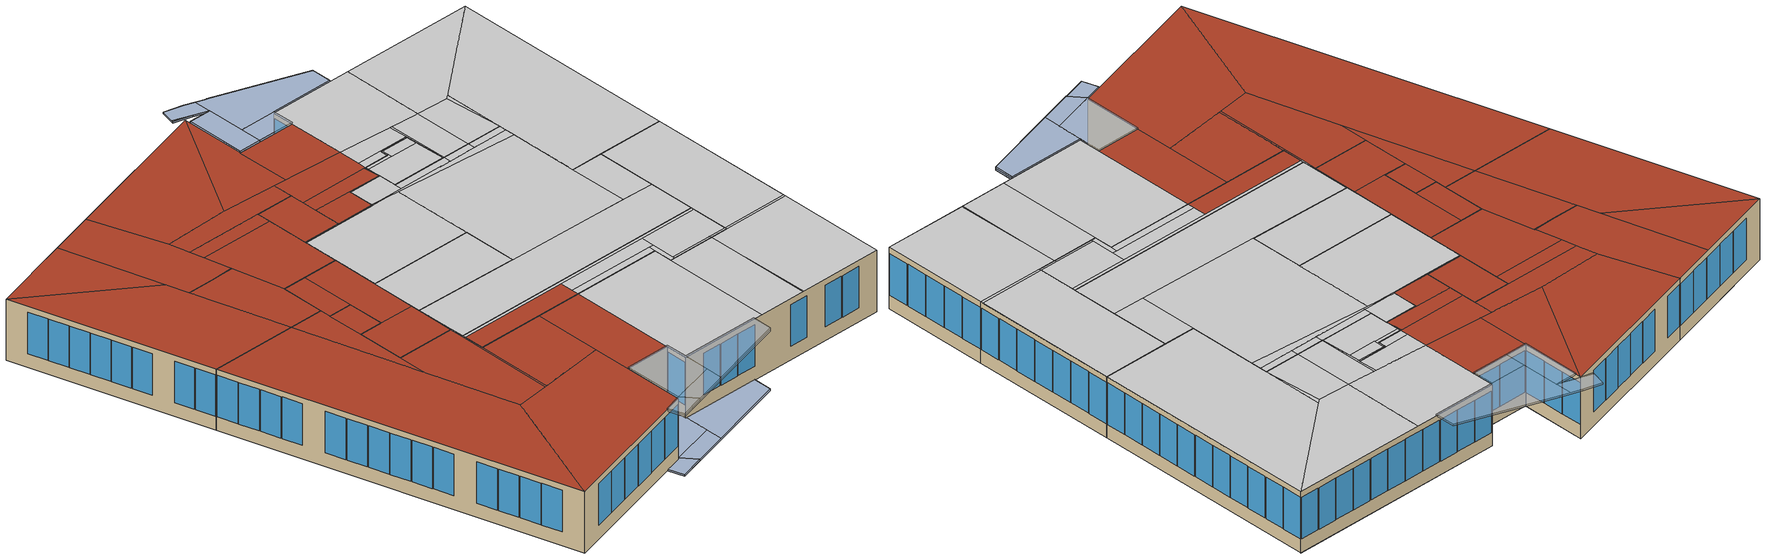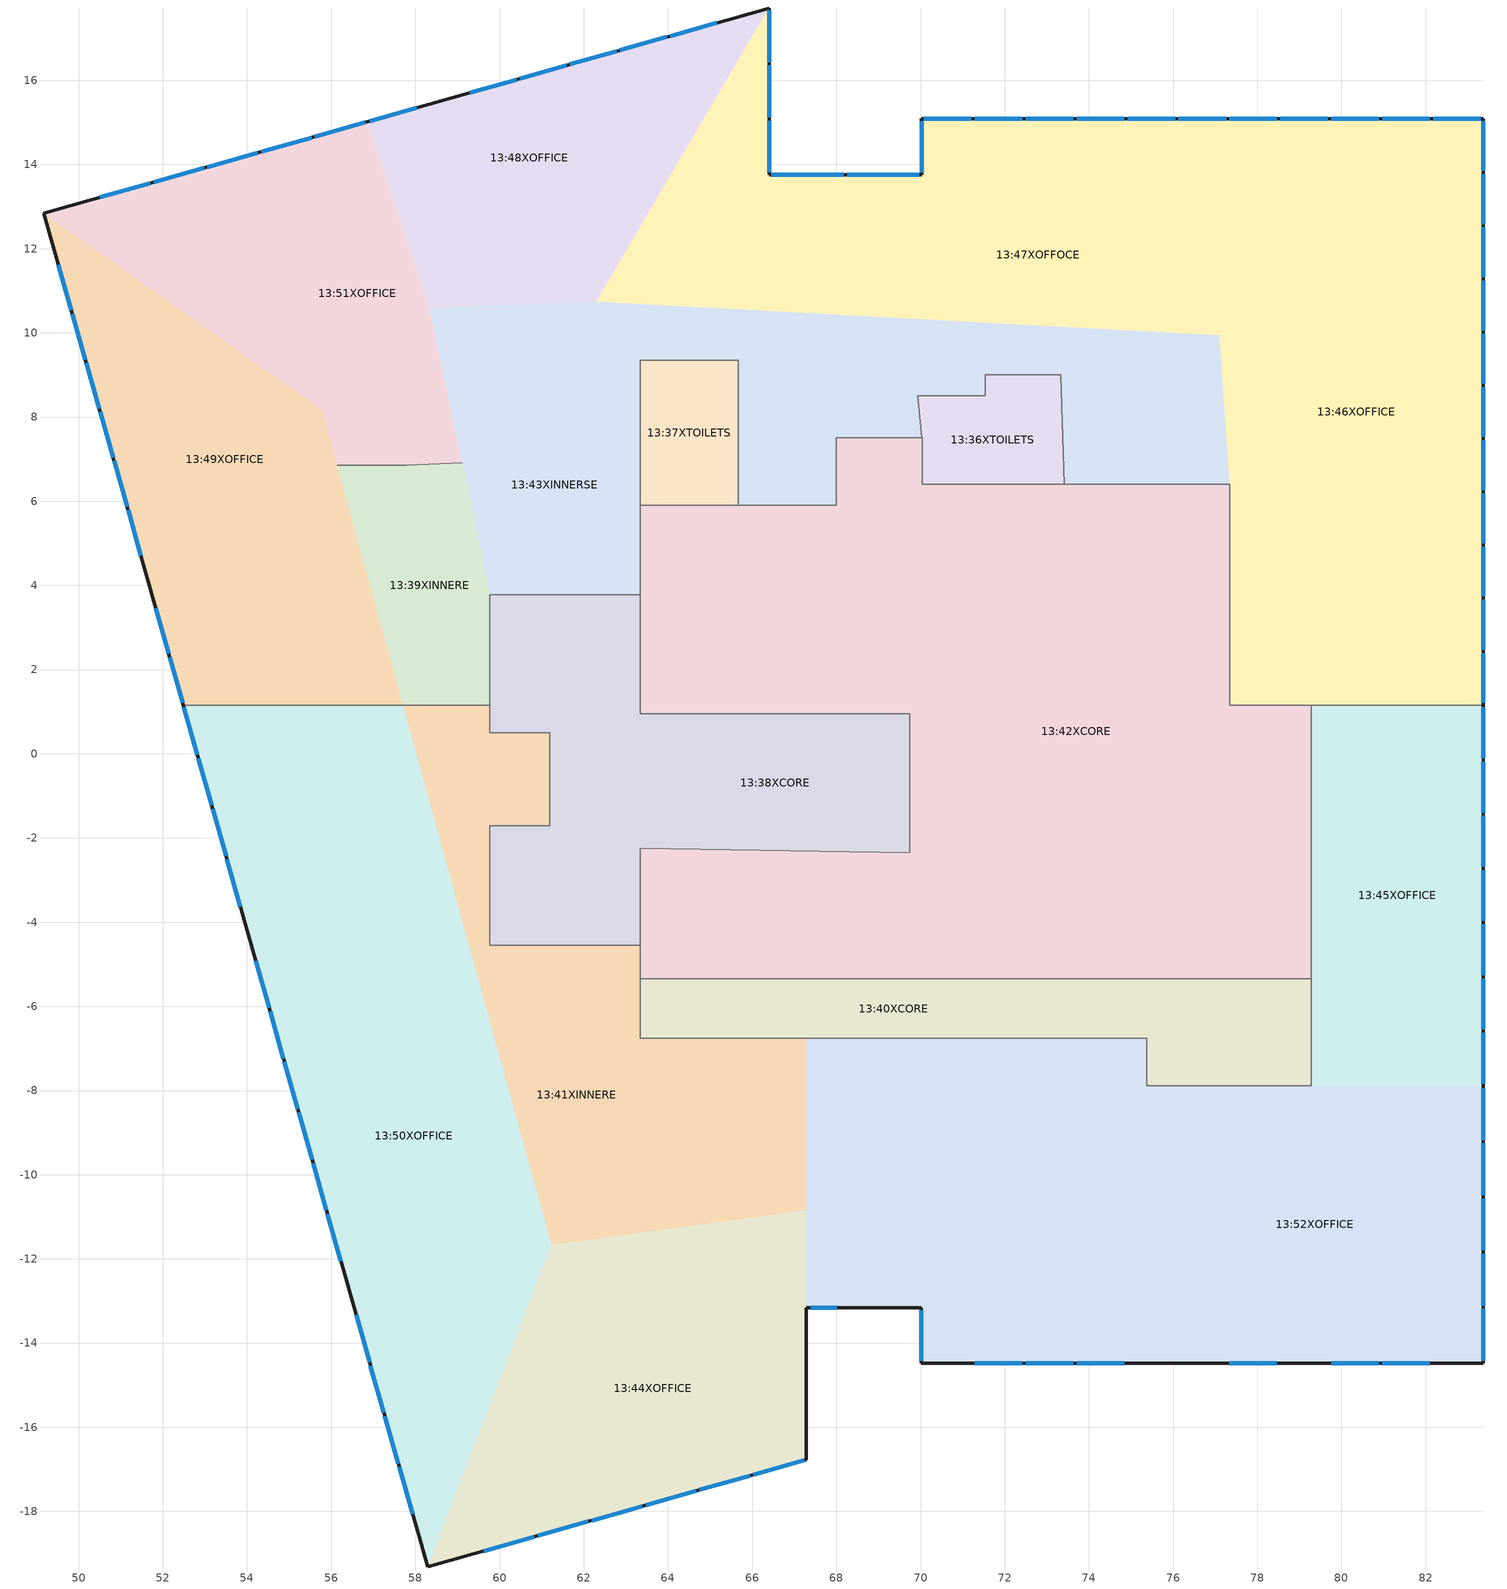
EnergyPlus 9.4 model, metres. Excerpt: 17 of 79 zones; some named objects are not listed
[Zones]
13:43XINNERSE
 floor to 03:25XINNERSE (0_IntFloor_Reversed_Rev): 63.34,3.78 59.77,3.78 58.67,9 63.34,9 z19.69; 67.99,5.9 65.67,5.9 65.67,7.5 67.99,7.5 z19.69; 70.03,7.5 65.67,7.5 65.67,8.5 69.93,8.5 z19.69; 71.53,8.5 65.67,8.5 65.67,9 71.53,9 z19.69; 63.34,9 58.67,9 58.6,9.34 63.34,9.34 z19.69; 65.67,9.34 58.6,9.34 58.33,10.6 62.3,10.74 65.67,10.55 z19.69; 73.33,9 65.67,9 65.67,10.55 73.3,10.15 z19.69; 77.34,6.4 73.41,6.4 73.3,10.15 77.1,9.94 z19.69
 wall to 13:42XCORE (0_SemiExposedWall MineralWool 2.5cm): 73.41,6.4 77.34,6.4 / 63.34,3.78 63.34,5.9 / 65.67,5.9 67.99,5.9 67.99,7.5 70.03,7.5 z19.69:23.43
 wall to 13:36XTOILETS (0_SemiExposedWall MineralWool 2.5cm): 70.03,7.5 69.93,8.5 71.53,8.5 71.53,9 73.33,9 73.41,6.4 z19.69:23.43
 wall to 13:38XCORE (0_SemiExposedWall MineralWool 2.5cm): 59.77,3.78 63.34,3.78 z19.69:23.43
 wall to 13:37XTOILETS (0_SemiExposedWall MineralWool 2.5cm): 63.34,5.9 63.34,9.34 65.67,9.34 65.67,5.9 z19.69:23.43
 ceiling to 14:56XCORE (0_SemiExposedCeiling 2cm EPS): 65.67,5.9 67.99,5.9 67.99,5.96 65.67,5.96 z23.43
 ceiling to 14:54XTOILETS (0_SemiExposedCeiling 2cm EPS): 73.41,6.4 73.44,6.4 73.44,8.92 73.34,8.92 z23.43; 67.99,7.5 70.03,7.5 67.99,7.54 z23.43
 ceiling to 14:61XOFFICE (0_IntFloor_Reversed): 75.16,6.4 77.34,6.4 77.1,9.94 75.16,10.05 z23.43
 ceiling to 14:60XOFFICE (0_IntFloor_Reversed): 70.03,8.5 71.53,8.5 71.53,9 70.03,9 z23.43; 70.03,9 73.33,9 73.3,10.15 70.03,10.32 z23.43; 73.34,8.92 73.44,8.92 73.44,10.14 73.3,10.15 z23.43; 73.44,6.4 75.16,6.4 75.16,10.05 73.44,10.14 z23.43
 roof outside (0_FlatRoof 5cm EPS): 59.77,3.78 63.34,3.78 63.34,8.5 58.78,8.5 z23.43; 65.67,5.96 67.99,5.96 67.99,7.54 65.67,7.59 z23.43; 65.67,7.59 70.03,7.5 69.93,8.5 65.67,8.5 z23.43; 58.78,8.5 63.34,8.5 63.34,9.34 58.6,9.34 z23.43; 58.6,9.34 65.67,9.34 65.67,10.55 62.3,10.74 58.33,10.6 z23.43; 65.67,8.5 70.03,8.5 70.03,10.32 65.67,10.55 z23.43
13:42XCORE
 floor to 03:23XCORE (0_IntFloor_Reversed_Rev): 79.28,-5.35 77.34,-5.35 77.34,1.15 79.28,1.15 z19.69; 77.34,-5.35 70.04,-5.35 70.04,6.4 77.34,6.4 z19.69; 69.74,5.9 67.99,5.9 67.99,7.5 69.74,7.5 z19.69; 69.74,0.95 63.34,0.95 63.34,5.9 69.74,5.9 z19.69; 70.04,-2.35 69.74,-2.35 69.74,7.5 70.04,7.5 z19.69; 70.04,-5.35 63.34,-5.35 63.34,-2.25 70.04,-2.35 z19.69
 wall to 13:36XTOILETS (0_IntPartition 20cm concrete): 73.41,6.4 70.04,6.4 70.04,7.5 z19.69:23.43
 wall to 13:37XTOILETS (0_IntPartition 20cm concrete): 65.67,5.9 63.34,5.9 z19.69:23.43
 wall to 13:38XCORE (0_IntPartition 20cm concrete): 63.34,3.78 63.34,0.95 69.74,0.95 69.74,-2.35 63.34,-2.25 63.34,-4.55 z19.69:23.43
 wall to 13:41XINNERE (0_SemiExposedWall MineralWool 2.5cm_Rev): 63.34,-4.55 63.34,-5.35 z19.69:23.43
 wall to 13:40XCORE (0_IntPartition 20cm concrete): 63.34,-5.35 79.28,-5.35 z19.69:23.43
 wall to 13:45XOFFICE (0_SemiExposedWall MineralWool 2.5cm_Rev): 79.28,-5.35 79.28,1.15 z19.69:23.43
 wall to 13:46XOFFICE (0_SemiExposedWall MineralWool 2.5cm_Rev): 79.28,1.15 77.34,1.15 77.34,6.4 z19.69:23.43
 ceiling to 14:56XCORE (0_IntFloor_Reversed): 68.53,5.93 77.34,5.37 77.34,5.96 z23.43; 67.99,5.9 68.92,5.9 67.99,5.96 z23.43; 63.34,0.95 69.74,0.95 69.74,5.85 68.92,5.9 63.37,5.9 63.34,2.98 z23.43; 77.34,-2.46 79.28,-2.49 79.28,1.15 77.34,1.15 z23.43; 69.74,-2.35 77.34,-2.46 77.34,5.37 69.74,5.85 z23.43; 63.34,-5.35 79.28,-5.35 79.28,-2.49 63.34,-2.25 z23.43
 ceiling to 14:54XTOILETS (0_IntFloor_Reversed): 70.04,5.93 73.44,5.95 73.44,6.4 70.04,6.4 z23.43; 67.99,5.96 68.53,5.93 70.04,5.93 70.04,7.5 67.99,7.5 z23.43
 ceiling to 14:61XOFFICE (0_SemiExposedFloor 2cm EPS_Reversed): 75.16,5.95 77.34,5.96 77.34,6.4 75.16,6.4 z23.43
 ceiling to 14:60XOFFICE (0_SemiExposedFloor 2cm EPS_Reversed): 73.44,5.95 75.16,5.95 75.16,6.4 73.44,6.4 z23.43
 roof outside (0_FlatRoof 5cm EPS): 63.34,2.98 63.37,5.9 63.34,5.9 z23.43
13:36XTOILETS
 floor to 03:18XTOILETS (0_IntFloor_Reversed_Rev): 70.03,7.5 69.93,8.5 70.02,8.5 z19.69; 73.35,8.5 71.53,8.5 71.53,9 73.33,9 z19.69; 73.41,6.4 70.04,6.4 70.02,8.5 73.35,8.5 z19.69
 ceiling to 14:54XTOILETS (0_IntFloor_Reversed): 71.64,8.28 73.36,8.28 73.34,8.92 71.64,8.92 z23.43; 70.04,6.4 73.41,6.4 73.36,8.28 70.03,8.28 z23.43
 ceiling to 14:60XOFFICE (0_SemiExposedFloor 2cm EPS_Reversed): 71.53,8.5 71.64,8.5 71.64,8.92 71.53,8.92 z23.43; 70.03,8.28 71.64,8.28 71.64,8.5 70.03,8.5 z23.43; 71.53,8.92 73.34,8.92 73.33,9 71.53,9 z23.43
 roof outside (0_FlatRoof 5cm EPS): 70.03,7.56 70.03,8.5 69.93,8.5 z23.43
13:46XOFFICE
 floor to 03:29XOFFICE (0_IntFloor_Reversed_Rev): 77.34,6.4 77.1,9.94 77.34,10.14 z19.69; 83.36,1.15 77.34,1.15 77.34,10.14 83.36,15.08 z19.69
 wall outside (0_Ext shadow box - 5cm MineralWool): 83.36,1.15 83.36,15.08 z19.69:23.43
 wall to 13:45XOFFICE (0_IntPartition 20cm concrete): 79.28,1.15 83.36,1.15 z19.69:23.43
 window (sunergy - 1002): 83.36,13.85 83.36,15.03 / 83.36,12.58 83.36,13.77 / 83.36,11.32 83.36,12.5 / 83.36,10.05 83.36,11.24 / 83.36,8.79 83.36,9.97 / 83.36,7.53 83.36,8.71 / 83.36,6.26 83.36,7.45 / 83.36,5 83.36,6.18 / 83.36,3.74 83.36,4.92 / 83.36,2.47 83.36,3.66 / 83.36,1.21 83.36,2.39 z20.53:23.07
 ceiling to 14:61XOFFICE (0_IntFloor_Reversed): 77.34,6.4 77.34,10.14 77.1,9.94 z23.43; 77.34,1.15 83.36,1.15 83.36,15.08 77.34,10.14 z23.43
13:45XOFFICE
 floor to 03:28XOFFICE (0_IntFloor_Reversed_Rev): 83.36,-7.89 79.28,-7.89 79.28,1.15 83.36,1.15 z19.69
 wall outside (0_Ext shadow box - 5cm MineralWool): 83.36,-7.89 83.36,1.15 z19.69:23.43
 wall to 13:40XCORE (0_SemiExposedWall MineralWool 2.5cm): 79.28,-5.35 79.28,-7.89 z19.69:23.43
 window (sunergy - 1002): 83.36,-0.11 83.36,1.1 / 83.36,-1.4 83.36,-0.19 / 83.36,-2.68 83.36,-1.48 / 83.36,-3.97 83.36,-2.76 / 83.36,-5.26 83.36,-4.05 / 83.36,-6.55 83.36,-5.34 / 83.36,-7.84 83.36,-6.63 z20.53:23.08
 ceiling to 14:59XOFFICE (0_IntFloor_Reversed): 79.28,-7.74 83.36,-7.74 83.36,1.15 79.28,1.15 z23.43
 ceiling to 14:58XOFFICE (0_IntFloor_Reversed): 79.28,-7.89 83.36,-7.89 83.36,-7.74 79.28,-7.74 z23.43
13:40XCORE
 floor to 03:21XCORE (0_IntFloor_Reversed_Rev): 75.38,-6.76 63.34,-6.76 63.34,-5.35 75.38,-5.35 z19.69; 79.28,-7.89 75.38,-7.89 75.38,-5.35 79.28,-5.35 z19.69
 wall to 13:41XINNERE (0_SemiExposedWall MineralWool 2.5cm_Rev): 63.34,-5.35 63.34,-6.76 67.29,-6.76 z19.69:23.43
 wall to 13:52XOFFICE (0_SemiExposedWall MineralWool 2.5cm_Rev): 67.29,-6.76 75.38,-6.76 75.38,-7.89 79.28,-7.89 z19.69:23.43
 ceiling to 14:56XCORE (0_IntFloor_Reversed): 63.34,-5.54 79.28,-5.54 79.28,-5.35 63.34,-5.35 z23.43
 ceiling to 14:53XTOILETS (0_IntFloor_Reversed): 75.67,-7.74 79.28,-7.74 79.28,-5.54 75.67,-5.54 z23.43
 ceiling to 14:57XOFFICE (0_SemiExposedFloor 2cm EPS_Reversed): 75.67,-7.89 78.22,-7.89 78.22,-7.74 75.67,-7.74 z23.43; 70.02,-6.76 75.38,-6.76 75.38,-6.35 70.02,-6.35 z23.43; 75.38,-7.89 75.67,-7.89 75.67,-6.35 75.38,-6.35 z23.43
 ceiling to 14:55XCORE (0_IntFloor_Reversed): 70.02,-6.35 75.67,-6.35 75.67,-5.54 70.03,-5.54 z23.43
 ceiling to 14:58XOFFICE (0_SemiExposedFloor 2cm EPS_Reversed): 78.22,-7.89 79.28,-7.89 79.28,-7.74 78.22,-7.74 z23.43
 roof outside (0_FlatRoof 5cm EPS): 63.34,-6.76 70.02,-6.76 70.03,-5.54 63.34,-5.54 z23.43
13:41XINNERE
 floor to 03:24XOFFICE (0_IntFloor_Reversed_Rev): 67.29,-10.84 63.34,-11.38 63.34,-6.76 67.29,-6.76 z19.69; 63.34,-11.38 61.24,-11.67 59.77,-6.33 59.77,-4.55 63.34,-4.55 z19.69; 61.2,-1.71 59.77,-1.71 59.77,0.5 61.2,0.5 z19.69; 59.77,-6.33 57.71,1.15 59.77,1.15 z19.69
 wall to 13:38XCORE (0_SemiExposedWall MineralWool 2.5cm): 63.34,-4.55 59.77,-4.55 59.77,-1.71 61.2,-1.71 61.2,0.5 59.77,0.5 59.77,1.15 z19.69:23.43
 wall to 13:39XINNERE (0_IntPartition 20cm concrete): 59.77,1.15 57.71,1.15 z19.69:23.43
 ceiling to 14:56XCORE (0_SemiExposedCeiling 2cm EPS): 63.27,-5.54 63.34,-5.54 63.34,-4.55 63.28,-4.55 z23.43
 roof outside (0_FlatRoof 5cm EPS): 63.34,-11.38 67.29,-10.84 67.29,-6.76 63.34,-6.76 z23.43; 63.22,-11.4 63.34,-11.38 63.34,-5.54 63.27,-5.54 z23.43; 61.24,-11.67 63.22,-11.4 63.28,-4.55 59.77,-4.55 59.77,-6.33 z23.43; 59.77,-1.71 61.2,-1.71 61.2,0.5 59.77,0.5 z23.43; 59.77,-6.33 59.77,1.15 57.71,1.15 z23.43
13:38XCORE
 floor to 03:19XCORE (0_IntFloor_Reversed_Rev): 69.74,-2.35 63.34,-2.25 63.34,0.95 69.74,0.95 z19.69; 61.2,0.5 59.77,0.5 59.77,3.78 61.2,3.78 z19.69; 63.34,-1.71 61.2,-1.71 61.2,3.78 63.34,3.78 z19.69; 63.34,-4.55 59.77,-4.55 59.77,-1.71 63.34,-1.71 z19.69
 wall to 13:39XINNERE (0_SemiExposedWall MineralWool 2.5cm_Rev): 59.77,3.78 59.77,1.15 z19.69:23.43
 ceiling to 14:56XCORE (0_IntFloor_Reversed): 63.34,-2.25 69.74,-2.35 69.74,0.95 63.34,0.95 z23.43; 63.28,-4.55 63.34,-4.55 63.34,2.98 z23.43
 roof outside (0_FlatRoof 5cm EPS): 59.77,0.5 61.2,0.5 61.2,3.78 59.77,3.78 z23.43; 61.2,-1.71 63.3,-1.71 63.34,3.78 61.2,3.78 z23.43; 59.77,-4.55 63.28,-4.55 63.3,-1.71 59.77,-1.71 z23.43
13:37XTOILETS
 floor to 03:20XTOILETS (0_IntFloor_Reversed_Rev): 65.67,5.9 63.34,5.9 63.34,9.34 65.67,9.34 z19.69
 ceiling to 14:56XCORE (0_IntFloor_Reversed): 63.37,5.9 65.67,5.9 65.67,5.96 63.37,5.96 z23.43
 roof outside (0_FlatRoof 5cm EPS): 63.34,5.96 65.67,5.96 65.67,9.34 63.34,9.34 z23.43
13:39XINNERE
 floor to 03:22XINNERE (0_IntFloor_Reversed_Rev): 59.12,6.86 57.78,6.86 59.11,6.91 z19.69; 59.77,1.15 57.71,1.15 56.15,6.86 59.12,6.86 59.77,3.78 z19.69
 wall to 13:51XOFFICE (0_IntPartition 20cm concrete): 59.11,6.91 57.78,6.86 56.15,6.86 z19.69:23.43
 roof outside (0_FlatRoof 5cm EPS): 57.78,6.86 59.12,6.86 59.11,6.91 z23.43; 57.71,1.15 59.77,1.15 59.77,3.78 59.12,6.86 56.15,6.86 z23.43
13:52XOFFICE
 floor to 03:35XOFFICE (0_IntFloor_Reversed_Rev): 83.36,-14.48 75.38,-14.48 75.38,-7.89 83.36,-7.89 z19.69; 70.02,-13.16 67.29,-13.16 67.29,-6.76 70.02,-6.76 z19.69; 75.38,-14.48 70.02,-14.48 70.02,-6.76 75.38,-6.76 z19.69
 wall outside (0_Ext shadow box - 5cm MineralWool): 67.29,-13.16 70.02,-13.16 70.02,-14.48 83.36,-14.48 83.36,-7.89 z19.69:23.43
 window (sunergy - 1002): 67.39,-13.16 68.01,-13.16 z19.73:22.27; 70.02,-13.22 70.02,-14.42 z20.53:23.13; 80.97,-14.48 82.1,-14.48 / 79.76,-14.48 80.89,-14.48 / 77.34,-14.48 78.47,-14.48 / 73.71,-14.48 74.84,-14.48 / 72.5,-14.48 73.63,-14.48 / 71.29,-14.48 72.42,-14.48 z20.53:23.07; 83.36,-9.18 83.36,-7.95 / 83.36,-10.49 83.36,-9.26 / 83.36,-11.8 83.36,-10.57 / 83.36,-13.11 83.36,-11.88 / 83.36,-14.42 83.36,-13.19 z20.53:23.08
 ceiling to 14:57XOFFICE (0_IntFloor_Reversed): 78.22,-14.48 78.27,-14.48 78.22,-10.37 z23.43; 75.38,-14.48 78.22,-14.48 78.22,-7.89 75.38,-7.89 z23.43; 70.02,-14.48 75.38,-14.48 75.38,-6.76 70.02,-6.76 z23.43
 ceiling to 14:58XOFFICE (0_IntFloor_Reversed): 78.27,-14.48 83.36,-14.48 83.36,-7.89 78.22,-7.89 78.22,-10.37 z23.43
 roof outside (0_FlatRoof 5cm EPS): 67.29,-13.16 70.02,-13.16 70.02,-6.76 67.29,-6.76 z23.43
13:51XOFFICE
 floor to 03:34XOFFICE (0_IntFloor_Reversed_Rev): 55.79,8.16 49.18,12.84 54.12,14.24 z19.69; 59.11,6.91 57.78,6.86 56.15,6.86 54.12,14.24 56.86,15.01 58.33,10.6 z19.69
 wall outside (0_Ext shadow box - 5cm MineralWool): 56.86,15.01 49.18,12.84 z19.69:23.43
 window (sunergy - 1002): 51.7,13.55 50.51,13.21 / 52.98,13.92 51.78,13.58 / 54.26,14.28 53.06,13.94 / 55.53,14.64 54.33,14.3 / 56.81,15 55.61,14.66 z20.53:23.08
 roof outside (0_FlatRoof 5cm EPS): 49.18,12.84 55.79,8.16 54.12,14.24 z23.43; 56.15,6.86 57.78,6.86 59.11,6.91 58.33,10.6 56.86,15.01 54.12,14.24 z23.43
13:48XOFFICE
 floor to 03:31XOFFICE (0_IntFloor_Reversed_Rev): 62.3,10.74 58.33,10.6 56.86,15.01 66.4,17.72 z19.69
 wall outside (0_Ext shadow box - 5cm MineralWool): 66.4,17.72 56.86,15.01 z19.69:23.43
 window (sunergy - 1002): 58.03,15.34 56.91,15.03 / 60.41,16.02 59.29,15.7 / 61.59,16.35 60.48,16.04 / 62.78,16.69 61.67,16.38 / 63.97,17.03 62.86,16.71 / 65.16,17.36 64.05,17.05 z20.53:23.07
 roof outside (0_FlatRoof 5cm EPS): 58.33,10.6 62.3,10.74 66.4,17.72 56.86,15.01 z23.43
13:47XOFFOCE
 floor to 03:30XOFFICE (0_IntFloor_Reversed_Rev): 83.36,15.08 81.75,13.76 70.03,13.75 70.02,15.08 z19.69; 81.75,13.76 77.1,9.94 66.4,10.52 66.4,13.75 z19.69; 66.4,10.52 62.3,10.74 66.4,17.72 z19.69
 wall outside (0_Ext shadow box - 5cm MineralWool): 83.36,15.08 70.02,15.08 70.03,13.75 66.4,13.75 66.4,17.72 z19.69:23.43
 window (sunergy - 1002): 71.21,15.08 70.08,15.08 / 72.42,15.08 71.29,15.08 / 73.63,15.08 72.5,15.08 / 74.84,15.08 73.71,15.08 / 76.05,15.08 74.92,15.08 / 77.26,15.08 76.13,15.08 / 78.47,15.08 77.34,15.08 / 79.68,15.08 78.55,15.08 / 80.89,15.08 79.76,15.08 / 82.1,15.08 80.97,15.08 / 83.31,15.08 82.18,15.08 z20.53:23.07; 70.02,15.03 70.03,13.81 z20.53:23.13; 68.18,13.75 66.46,13.75 / 69.97,13.75 68.26,13.75 / 66.4,16.43 66.4,17.66 / 66.4,15.12 66.4,16.35 / 66.4,13.81 66.4,15.04 z20.53:23.09
 ceiling to 14:61XOFFICE (0_IntFloor_Reversed): 75.16,10.05 77.1,9.94 83.36,15.08 75.16,15.08 z23.43
 ceiling to 14:60XOFFICE (0_IntFloor_Reversed): 70.03,10.32 75.16,10.05 75.16,15.08 70.02,15.08 z23.43
 roof outside (0_FlatRoof 5cm EPS): 66.4,10.52 70.03,10.32 70.03,13.75 66.4,13.75 z23.43; 62.3,10.74 66.4,10.52 66.4,17.72 z23.43
13:50XOFFICE
 floor to 03:33XOFFICE (0_IntFloor_Reversed_Rev): 58.29,-19.32 52.49,1.15 57.71,1.15 61.24,-11.67 z19.69
 wall outside (0_Ext shadow box - 5cm MineralWool): 52.49,1.15 58.29,-19.32 z19.69:23.43
 wall to 13:49XOFFICE (0_IntPartition 20cm concrete): 57.71,1.15 52.49,1.15 z19.69:23.43
 window (sunergy - 1002): 57.61,-16.94 57.93,-18.06 / 57.27,-15.74 57.59,-16.86 / 56.93,-14.53 57.25,-15.66 / 56.59,-13.33 56.91,-14.46 / 55.91,-10.92 56.23,-12.05 / 55.57,-9.72 55.89,-10.85 / 55.23,-8.52 55.55,-9.65 / 54.89,-7.32 55.21,-8.44 / 54.55,-6.11 54.87,-7.24 / 54.21,-4.91 54.53,-6.04 / 53.52,-2.51 53.84,-3.63 / 53.18,-1.3 53.5,-2.43 / 52.84,-0.1 53.16,-1.23 / 52.5,1.1 52.82,-0.02 z20.53:23.07
 roof outside (0_FlatRoof 5cm EPS): 58.29,-19.32 61.24,-11.67 57.71,1.15 52.49,1.15 z23.43
13:44XOFFICE
 floor to 03:27XOFFICE (0_IntFloor_Reversed_Rev): 67.29,-16.77 58.29,-19.32 61.24,-11.67 67.29,-10.84 z19.69
 wall outside (0_Ext shadow box - 5cm MineralWool): 58.29,-19.32 67.29,-16.77 67.29,-13.16 z19.69:23.43
 window (sunergy - 1002): 66.03,-17.12 67.24,-16.78 / 64.75,-17.49 65.95,-17.15 / 63.47,-17.85 64.67,-17.51 / 62.19,-18.21 63.39,-17.87 / 60.9,-18.58 62.11,-18.24 / 59.62,-18.94 60.83,-18.6 z20.53:23.08
 roof outside (0_FlatRoof 5cm EPS): 58.29,-19.32 67.29,-16.77 67.29,-10.84 61.24,-11.67 z23.43
13:49XOFFICE
 floor to 03:32XOFFICE (0_IntFloor_Reversed_Rev): 57.71,1.15 52.49,1.15 49.18,12.84 55.79,8.16 z19.69
 wall outside (0_Ext shadow box - 5cm MineralWool): 49.18,12.84 52.49,1.15 z19.69:23.43
 window (sunergy - 1002): 52.16,2.3 52.47,1.21 / 51.83,3.46 52.14,2.37 / 51.17,5.79 51.48,4.7 / 50.84,6.96 51.15,5.87 / 50.51,8.12 50.82,7.03 / 50.18,9.29 50.49,8.2 / 49.85,10.45 50.16,9.37 / 49.52,11.62 49.83,10.53 z20.53:23.07
 roof outside (0_FlatRoof 5cm EPS): 52.49,1.15 57.71,1.15 55.79,8.16 49.18,12.84 z23.43
shading: 68,-17.62 74.76,-15.68 / 74.76,-15.68 74.76,-14.48 / 74.76,-14.48 70.02,-14.48 / 70.02,-14.48 70.02,-13.16 / 70.02,-13.16 67.29,-13.16 / 67.29,-13.16 67.29,-16.77 / 67.29,-16.77 66.22,-17.07 / 66.22,-17.07 66.51,-18.02 / 66.51,-18.02 67.99,-17.6 z19.69:19.79; 68,-17.62 74.76,-15.68 / 74.76,-15.68 74.76,-14.48 / 74.76,-14.48 70.02,-14.48 / 70.02,-14.48 70.02,-13.16 / 70.02,-13.16 67.29,-13.16 / 67.29,-13.16 67.29,-16.77 / 67.29,-16.77 66.22,-17.07 / 66.22,-17.07 66.51,-18.02 / 66.51,-18.02 67.99,-17.6 z23.33:23.43; 68,-17.62 74.76,-15.68 / 74.76,-15.68 74.76,-14.48 / 74.76,-14.48 70.02,-14.48 / 70.02,-14.48 70.02,-13.16 / 70.02,-13.16 67.29,-13.16 / 67.29,-13.16 67.29,-16.77 / 67.29,-16.77 66.22,-17.07 / 66.22,-17.07 66.51,-18.02 / 66.51,-18.02 67.99,-17.6 / 68.35,18.21 67.14,18.63 / 67.14,18.63 66.02,18.91 / 66.02,18.91 65.78,17.96 / 65.78,17.96 66.9,17.68 / 66.9,17.68 67.78,17.38 / 67.78,17.38 66.42,17.38 / 66.42,17.38 66.42,13.77 / 66.42,13.77 67.78,13.77 / 67.78,13.77 70.02,13.77 / 70.02,13.77 70.02,15.08 / 70.02,15.08 73.91,15.08 / 73.91,15.08 73.91,16.29 / 73.91,16.29 68.37,18.23 z23.43:23.53; 70.02,-17.04 74.76,-15.68 74.76,-14.48 70.02,-14.48 z19.79; 67.29,-16.77 70.02,-15.99 70.02,-13.16 67.29,-13.16 z19.79; 66.51,-18.02 67.99,-17.6 67.29,-16.77 66.22,-17.07 z19.79; 68,-17.62 70.02,-17.04 70.02,-15.99 67.29,-16.77 z19.79; 67.29,-17.8 66.51,-18.02 66.22,-17.07 67.29,-16.77 z19.69; 70.02,-14.48 67.29,-14.48 67.29,-13.16 70.02,-13.16 z19.69; 74.76,-15.68 68,-17.62 67.99,-17.6 z19.69; 74.76,-15.68 67.29,-17.8 67.29,-14.48 74.76,-14.48 z19.69; 70.02,-17.04 74.76,-15.68 74.76,-14.48 70.02,-14.48 z23.43; 67.29,-16.77 70.02,-15.99 70.02,-13.16 67.29,-13.16 z23.43; 66.51,-18.02 67.99,-17.6 67.29,-16.77 66.22,-17.07 z23.43; 68,-17.62 70.02,-17.04 70.02,-15.99 67.29,-16.77 z23.43; 67.29,-17.8 66.51,-18.02 66.22,-17.07 67.29,-16.77 z23.33; 70.02,-14.48 67.29,-14.48 67.29,-13.16 70.02,-13.16 z23.33; 74.76,-15.68 68,-17.62 67.99,-17.6 z23.33; 74.76,-15.68 67.29,-17.8 67.29,-14.48 74.76,-14.48 z23.33; 70.02,-17.04 74.76,-15.68 74.76,-14.48 70.02,-14.48 z23.53; 67.29,-16.77 70.02,-15.99 70.02,-13.16 67.29,-13.16 z23.53; 66.51,-18.02 67.99,-17.6 67.29,-16.77 66.22,-17.07 z23.53; 68,-17.62 70.02,-17.04 70.02,-15.99 67.29,-16.77 z23.53; 67.29,-17.8 66.51,-18.02 66.22,-17.07 67.29,-16.77 z23.43; 70.02,-14.48 67.29,-14.48 67.29,-13.16 70.02,-13.16 z23.43; 74.76,-15.68 68,-17.62 67.99,-17.6 z23.43; 74.76,-15.68 67.29,-17.8 67.29,-14.48 74.76,-14.48 z23.43; 68.35,18.21 73.91,16.29 68.37,18.23 z23.53; 65.78,17.96 66.9,17.68 65.8,18.06 z23.53; 65.8,18.06 67.78,17.38 67.78,18.41 67.14,18.63 66.02,18.91 z23.53; 67.78,13.77 70.02,13.77 70.02,15.08 67.78,15.08 z23.53; 67.78,15.08 73.91,15.08 73.91,16.29 67.78,18.41 z23.53; 73.91,15.08 70.02,15.08 70.02,16.6 73.91,15.26 z23.43; 70.02,13.77 67.78,13.77 67.78,17.38 70.02,16.6 z23.43; 73.91,15.26 66.9,17.68 73.91,15.91 z23.43; 67.83,17.45 65.78,17.96 66.02,18.91 67.14,18.63 68.35,18.21 z23.43; 73.91,15.91 67.83,17.45 68.37,18.23 73.91,16.29 z23.43; 67.78,13.77 67.78,17.38 66.42,17.38 66.42,13.77 z23.53; 67.78,17.38 67.78,13.77 66.42,13.77 66.42,17.38 z23.43
[Site:Location]
1 (01-01:31-12)  (01-01:31-12): Latitude=31.23; Longitude=34.78; Time Zone=2; Elevation {m}=280
[Site:GroundTemperature:BuildingSurface]
18, 18, 18, 18, 18, 18, 18, 18, 18, 18, 18, 18
[Site:GroundTemperature:Deep]
18, 18, 18, 18, 18, 18, 18, 18, 18, 18, 18, 18
[Site:GroundTemperature:Shallow]
18, 18, 18, 18, 18, 18, 18, 18, 18, 18, 18, 18
[Site:GroundTemperature:FCfactorMethod]
January FCfactorMethod ground temperature {C}=18.44; Februry FCfactorMethod ground temperature {C}=15.24; March FCfactorMethod ground temperature {C}=13.28; April FCfactorMethod ground temperature {C}=12.69; May FCfactorMethod ground temperature {C}=13.86; June FCfactorMethod ground temperature {C}=16.52; July FCfactorMethod ground temperature {C}=19.81; August FCfactorMethod ground temperature {C}=23.04; September FCfactorMethod ground temperature {C}=25.2; October FCfactorMethod ground temperature {C}=25.71; November FCfactorMethod ground temperature {C}=24.46; December FCfactorMethod ground temperature {C}=21.85
[Site:GroundReflectance]
0.2, 0.2, 0.2, 0.2, 0.2, 0.2, 0.2, 0.2, 0.2, 0.2, 0.2, 0.2
[Site:GroundReflectance:SnowModifier]
2, 2
[Building]
Office new: North Axis=0; Terrain=City; Loads Convergence Tolerance=.04; Temperature Convergence Tolerance=.4; Solar Distribution=FullExterior; Maximum number of warmup days=25; Minimum number of warmup days=6
[Material:NoMass]
9_RVAL_2: Roughness=Rough; Resistance {m2-K/w}=.18; Thermal Emittance=0.9; Solar Absorptance=0.7; Visible Absorptance=0.7
[Construction]
0_IntFloor_Reversed: _1045_IntTiah_Cement Lime Plaster_2.1_.02, _1045_RegularConcrete_1.1.1_.2, _1045 Sand and gravel_10.1_.1, _1045_Cemented Plaster_2.2_.02, _1045 Ceramic porcelain_12.1_.02
0_IntFloor_Reversed_Rev: _1045 Ceramic porcelain_12.1_.02, _1045_Cemented Plaster_2.2_.02, _1045 Sand and gravel_10.1_.1, _1045_RegularConcrete_1.1.1_.2, _1045_IntTiah_Cement Lime Plaster_2.1_.02
0_SemiExposedWall MineralWool 2.5cm: _1045 Gypsum Board_3.3_.0125, _1045 Mineral Wool 12_14.6_.025, _1045_RegularConcrete_1.1.1_.2, _1045_IntTiah_Cement Lime Plaster_2.1_.015
0_SemiExposedWall MineralWool 2.5cm_Rev: _1045_IntTiah_Cement Lime Plaster_2.1_.015, _1045_RegularConcrete_1.1.1_.2, _1045 Mineral Wool 12_14.6_.025, _1045 Gypsum Board_3.3_.0125
0_IntPartition 20cm concrete: _1045_IntTiah_Cement Lime Plaster_2.1_.015, _1045_RegularConcrete_1.1.1_.2, _1045_IntTiah_Cement Lime Plaster_2.1_.015
0_Ext shadow box - 5cm MineralWool: _1045 Regular Glass_6.1_.006, 9_RVAL_2, _1045 Regular Glass_6.1_.006, _1045 Mineral Wool 12_14.6_.05, _1045 Gypsum Board_3.3_.0125
0_SemiExposedCeiling 2cm EPS; 0_SemiExposedFloor 2cm EPS_Reversed: _1045 Ceramic porcelain_12.1_.01, _1045_Cemented Plaster_2.2_.02, _1045 Sand and gravel_10.1_.1, _1045 Expanded Polystyrene EPS 30_14.1_.02, _1045_RegularConcrete_1.1.1_.2, _1045_Cemented Plaster_2.2_.02
0_FlatRoof 5cm EPS: _Bitumen_.005, _1045 Light Concrete Coarse Aggregate NonQuartsSand 1200_1.2.1_.05, _1045 Expanded Polystyrene EPS 30_14.1_.05, _1045_RegularConcrete_1.1.1_.2, _1045_IntTiah_Cement Lime Plaster_2.1_.015
sunergy - 1002: Simple sunergy - 1002
[Material] Thermal Emittance=.9
Name | Roughness | Thickness {m} | Conductivity {w/m-K} | Density {kg/m3} | Specific Heat {J/kg-K} | Solar Absorptance | Visible Absorptance
_1045 Ceramic porcelain_12.1_.02 | Smooth | .02 | 1.3 | 2300 | 840 | .4 | .4
_1045_Cemented Plaster_2.2_.02 | Rough | .02 | 1 | 1800 | 1000 | .4 | .4
_1045 Sand and gravel_10.1_.1 | Rough | .1 | 2 | 1950 | 1045 | .4 | .4
_1045_RegularConcrete_1.1.1_.2 | MediumRough | .2 | 2 | 2400 | 1000 | .4 | .4
_1045_IntTiah_Cement Lime Plaster_2.1_.02 | Smooth | .02 | .8 | 1600 | 1000 | .4 | .4
_1045 Gypsum Board_3.3_.0125 | Smooth | .0125 | .25 | 800 | 1000 | .4 | .4
_1045 Mineral Wool 12_14.6_.025 | Rough | .025 | .036 | 12 | 1030 | .4 | .4
_1045_IntTiah_Cement Lime Plaster_2.1_.015 | Smooth | .015 | .8 | 1600 | 1000 | .4 | .4
_1045 Regular Glass_6.1_.006 | VerySmooth | .006 | 1 | 2500 | 750 | .6 | .6
_1045 Mineral Wool 12_14.6_.05 | Rough | .05 | .036 | 12 | 1030 | .4 | .4
_1045 Ceramic porcelain_12.1_.01 | Smooth | .01 | 1.3 | 2300 | 840 | .4 | .4
_1045 Expanded Polystyrene EPS 30_14.1_.02 | Rough | .02 | .034 | 30 | 1450 | .4 | .4
_Bitumen_.005 | Rough | .005 | .17 | 1200 | 1660 | .4 | .4
_1045 Light Concrete Coarse Aggregate NonQuartsSand 1200_1.2.1_.05 | MediumRough | .05 | .62 | 1200 | 1000 | .4 | .4
_1045 Expanded Polystyrene EPS 30_14.1_.05 | Rough | .05 | .034 | 30 | 1450 | .4 | .4
[WindowMaterial:SimpleGlazingSystem]
Simple sunergy - 1002: U-value W/m2/K=2.16; Solar Heat Gain Coefficient=.32; Visible Transmittance=.3
[Zone] Relative North (to building)=0; Zone Type=1; Zone multiplier=1; Zone inside convection algorithm=TARP
Name | Zone volume | Floor Area | Part Of Total Floor Area
13:43XINNERSE | 214.0021 | 67.9431 | Yes
13:42XCORE | 526.5498 | 156.2498 | No
13:36XTOILETS | 26.8281 | 7.9651 | No
13:46XOFFICE | 234.6677 | 69.4283 | Yes
13:45XOFFICE | 124.7238 | 36.9005 | Yes
13:40XCORE | 88.3151 | 26.9839 | No
13:41XINNERE | 150.6289 | 49.2179 | Yes
13:38XCORE | 151.2942 | 47.3966 | No
13:37XTOILETS | 24.4402 | 7.999 | No
13:39XINNERE | 46.6178 | 15.2346 | Yes
13:52XOFFICE | 370.8935 | 111.3895 | Yes
13:51XOFFICE | 122.991 | 40.1931 | Yes
13:48XOFFICE | 112.0227 | 36.6087 | Yes
13:47XOFFOCE | 255.0302 | 77.9975 | Yes
13:50XOFFICE | 262.8167 | 85.8878 | Yes
13:44XOFFICE | 148.7261 | 48.6033 | Yes
13:49XOFFICE | 150.5777 | 49.2084 | Yes
[PEOPLE] Number of People SCHEDULE=0_Baseline Office Occupency Schedule; Number of People Calculation Method=People/Area; People per Zone Floor Area=.12; radiant fraction=.3; User Specified Sensible Fraction=AutoCalculate; CO2 generation rate per unit of activity level (units m3/s-W=3.82e-08; Enable ASHRAE 55 comfort warnings=No; MRT Calculation Type=ZoneAveraged; Work Efficiency SCHEDULE Name (0.0-1.0,real)=Work efficiency; Clothing Insulation Calculation Method=ClothingInsulationSchedule; Air Velocity SCHEDULE Name (units m/s, real)=Default Air Velocity for Comfort Calculations
Name | Zone | Activity level SCHEDULE Name (units W/person, real) | Clothing Insulation SCHEDULE Name (real)
People 13:43XINNERSE | 13:43XINNERSE | Activity Schedule 17444 | Clothing Schedule 17444
People 13:46XOFFICE | 13:46XOFFICE | Activity Schedule 17499 | Clothing Schedule 17499
People 13:45XOFFICE | 13:45XOFFICE | Activity Schedule 17508 | Clothing Schedule 17508
People 13:41XINNERE | 13:41XINNERE | Activity Schedule 17526 | Clothing Schedule 17526
People 13:39XINNERE | 13:39XINNERE | Activity Schedule 17565 | Clothing Schedule 17565
People 13:52XOFFICE | 13:52XOFFICE | Activity Schedule 17574 | Clothing Schedule 17574
People 13:51XOFFICE | 13:51XOFFICE | Activity Schedule 17587 | Clothing Schedule 17587
People 13:48XOFFICE | 13:48XOFFICE | Activity Schedule 17597 | Clothing Schedule 17597
People 13:47XOFFOCE | 13:47XOFFOCE | Activity Schedule 17604 | Clothing Schedule 17604
People 13:50XOFFICE | 13:50XOFFICE | Activity Schedule 17614 | Clothing Schedule 17614
People 13:44XOFFICE | 13:44XOFFICE | Activity Schedule 17621 | Clothing Schedule 17621
People 13:49XOFFICE | 13:49XOFFICE | Activity Schedule 17629 | Clothing Schedule 17629
[Lights] Lighting SCHEDULE=0_Baseline Office Lighting Schedule; Design Level calculation method=Watts/Area; Watts per Zone Area {W/m2}=12; Return Air Fraction=0; Radiant fraction=.72; Fraction Visible=.18; Fraction Replaceable=1
Name | Zone | LightsEndUseKey
13:43XINNERSE General lighting | 13:43XINNERSE | ELECTRIC EQUIPMENT#13:43XINNERSE#GeneralLights
13:46XOFFICE General lighting | 13:46XOFFICE | ELECTRIC EQUIPMENT#13:46XOFFICE#GeneralLights
13:45XOFFICE General lighting | 13:45XOFFICE | ELECTRIC EQUIPMENT#13:45XOFFICE#GeneralLights
13:41XINNERE General lighting | 13:41XINNERE | ELECTRIC EQUIPMENT#13:41XINNERE#GeneralLights
13:39XINNERE General lighting | 13:39XINNERE | ELECTRIC EQUIPMENT#13:39XINNERE#GeneralLights
13:52XOFFICE General lighting | 13:52XOFFICE | ELECTRIC EQUIPMENT#13:52XOFFICE#GeneralLights
13:51XOFFICE General lighting | 13:51XOFFICE | ELECTRIC EQUIPMENT#13:51XOFFICE#GeneralLights
13:48XOFFICE General lighting | 13:48XOFFICE | ELECTRIC EQUIPMENT#13:48XOFFICE#GeneralLights
13:47XOFFOCE General lighting | 13:47XOFFOCE | ELECTRIC EQUIPMENT#13:47XOFFOCE#GeneralLights
13:50XOFFICE General lighting | 13:50XOFFICE | ELECTRIC EQUIPMENT#13:50XOFFICE#GeneralLights
13:44XOFFICE General lighting | 13:44XOFFICE | ELECTRIC EQUIPMENT#13:44XOFFICE#GeneralLights
13:49XOFFICE General lighting | 13:49XOFFICE | ELECTRIC EQUIPMENT#13:49XOFFICE#GeneralLights
[OtherEquipment] Fuel Type=Electricity; Design Level calculation method=Watts/Area; Latent fraction=0; Radiant fraction=.2; Fraction Lost=0; Carbon Dioxide Generation Rate=0; End-use category=General
Name | Zone | Equipment SCHEDULE | Watts per Zone Area {watts/m2}
13:43XINNERSE Computing gain | 13:43XINNERSE | 0_Baseline Office Non Fixed Equipment Schedule | 8
13:43XINNERSE Equipment gain | 13:43XINNERSE | 0_Baseline Office Fixed Equipment Schedule | .4
13:46XOFFICE Computing gain | 13:46XOFFICE | 0_Baseline Office Non Fixed Equipment Schedule | 8
13:46XOFFICE Equipment gain | 13:46XOFFICE | 0_Baseline Office Fixed Equipment Schedule | .4
13:45XOFFICE Computing gain | 13:45XOFFICE | 0_Baseline Office Non Fixed Equipment Schedule | 8
13:45XOFFICE Equipment gain | 13:45XOFFICE | 0_Baseline Office Fixed Equipment Schedule | .4
13:41XINNERE Computing gain | 13:41XINNERE | 0_Baseline Office Non Fixed Equipment Schedule | 8
13:41XINNERE Equipment gain | 13:41XINNERE | 0_Baseline Office Fixed Equipment Schedule | .4
13:39XINNERE Computing gain | 13:39XINNERE | 0_Baseline Office Non Fixed Equipment Schedule | 8
13:39XINNERE Equipment gain | 13:39XINNERE | 0_Baseline Office Fixed Equipment Schedule | .4
13:52XOFFICE Computing gain | 13:52XOFFICE | 0_Baseline Office Non Fixed Equipment Schedule | 8
13:52XOFFICE Equipment gain | 13:52XOFFICE | 0_Baseline Office Fixed Equipment Schedule | .4
13:51XOFFICE Computing gain | 13:51XOFFICE | 0_Baseline Office Non Fixed Equipment Schedule | 8
13:51XOFFICE Equipment gain | 13:51XOFFICE | 0_Baseline Office Fixed Equipment Schedule | .4
13:48XOFFICE Computing gain | 13:48XOFFICE | 0_Baseline Office Non Fixed Equipment Schedule | 8
13:48XOFFICE Equipment gain | 13:48XOFFICE | 0_Baseline Office Fixed Equipment Schedule | .4
13:47XOFFOCE Computing gain | 13:47XOFFOCE | 0_Baseline Office Non Fixed Equipment Schedule | 8
13:47XOFFOCE Equipment gain | 13:47XOFFOCE | 0_Baseline Office Fixed Equipment Schedule | .4
13:50XOFFICE Computing gain | 13:50XOFFICE | 0_Baseline Office Non Fixed Equipment Schedule | 8
13:50XOFFICE Equipment gain | 13:50XOFFICE | 0_Baseline Office Fixed Equipment Schedule | .4
13:44XOFFICE Computing gain | 13:44XOFFICE | 0_Baseline Office Non Fixed Equipment Schedule | 8
13:44XOFFICE Equipment gain | 13:44XOFFICE | 0_Baseline Office Fixed Equipment Schedule | .4
13:49XOFFICE Computing gain | 13:49XOFFICE | 0_Baseline Office Non Fixed Equipment Schedule | 8
13:49XOFFICE Equipment gain | 13:49XOFFICE | 0_Baseline Office Fixed Equipment Schedule | .4
[ZoneInfiltration:DesignFlowRate] Infiltration SCHEDULE=On 24/7; Design Volume Flow Rate calculation method=Flow/zone; Constant Term Coefficient=1; Temperature Term Coefficient=0; Velocity Term Coefficient=0; Velocity Squared Term Coefficient=0
Name | Zone | Design Volume Flow Rate (m3/s)
13:43XINNERSE Infiltration | 13:43XINNERSE | .059445
13:42XCORE Infiltration | 13:42XCORE | .146264
13:36XTOILETS Infiltration | 13:36XTOILETS | .007452
13:46XOFFICE Infiltration | 13:46XOFFICE | .065185
13:45XOFFICE Infiltration | 13:45XOFFICE | .034646
13:40XCORE Infiltration | 13:40XCORE | .024532
13:41XINNERE Infiltration | 13:41XINNERE | .041841
13:38XCORE Infiltration | 13:38XCORE | .042026
13:37XTOILETS Infiltration | 13:37XTOILETS | .006789
13:39XINNERE Infiltration | 13:39XINNERE | .012949
13:52XOFFICE Infiltration | 13:52XOFFICE | .103026
13:51XOFFICE Infiltration | 13:51XOFFICE | .034164
13:48XOFFICE Infiltration | 13:48XOFFICE | .031117
13:47XOFFOCE Infiltration | 13:47XOFFOCE | .070842
13:50XOFFICE Infiltration | 13:50XOFFICE | .073005
13:44XOFFICE Infiltration | 13:44XOFFICE | .041313
13:49XOFFICE Infiltration | 13:49XOFFICE | .041827
[Daylighting:Controls] Daylighting Method=SplitFlux; Availability Schedule=On; Lighting Control Type=Stepped; Number of Stepped Control Steps=1; Probability Lighting will be Reset When Needed in Manual Stepped Control=1; Glare Calculation Azimuth Angle of View Direction Clockwise from Zone y-Axis=0; Maximum Allowable Discomfort Glare Index=22; DElight Gridding Resolution=1; Illuminance Setpoint at Reference Point 1 {lux}=500
Name | Zone | Glare Calculation Daylighting Reference Point | Daylighting Reference Point 1 | Fraction of Zone Controlled by Reference Point 1 | Daylighting Reference Point 2 | Fraction of Zone Controlled by Reference Point 2 | Illuminance Setpoint at Reference Point 2 {lux}
13:46XOFFICE | 13:46XOFFICE | 13:46XOFFICE Ref Point 1 | 13:46XOFFICE Ref Point 1 | .5 | 13:46XOFFICE Ref Point 2 | .5 | 500
13:45XOFFICE | 13:45XOFFICE | 13:45XOFFICE Ref Point 1 | 13:45XOFFICE Ref Point 1 | .5 | 13:45XOFFICE Ref Point 2 | .5 | 500
13:52XOFFICE | 13:52XOFFICE | 13:52XOFFICE Ref Point 1 | 13:52XOFFICE Ref Point 1 | .5 | 13:52XOFFICE Ref Point 2 | .5 | 500
13:51XOFFICE | 13:51XOFFICE | 13:51XOFFICE Ref Point 1 | 13:51XOFFICE Ref Point 1 | .5 | 13:51XOFFICE Ref Point 2 | .5 | 500
13:48XOFFICE | 13:48XOFFICE | 13:48XOFFICE Ref Point 1 | 13:48XOFFICE Ref Point 1 | .5 | 13:48XOFFICE Ref Point 2 | .5 | 500
13:47XOFFOCE | 13:47XOFFOCE | 13:47XOFFOCE Ref Point 1 | 13:47XOFFOCE Ref Point 1 | .5 | 13:47XOFFOCE Ref Point 2 | .5 | 500
13:50XOFFICE | 13:50XOFFICE | 13:50XOFFICE Ref Point 1 | 13:50XOFFICE Ref Point 1 | .5 | 13:50XOFFICE Ref Point 2 | .5 | 500
13:44XOFFICE | 13:44XOFFICE | 13:44XOFFICE Ref Point 1 | 13:44XOFFICE Ref Point 1 | 1
13:49XOFFICE | 13:49XOFFICE | 13:49XOFFICE Ref Point 1 | 13:49XOFFICE Ref Point 1 | .5 | 13:49XOFFICE Ref Point 2 | .5 | 500
[ZoneControl:Thermostat]
13:43XINNERSE Thermostat: 13:43XINNERSE, Zone Control Type Sched, ThermostatSetpoint:DualSetpoint, Dual Setpoint - Zone 13:43XINNERSE
13:46XOFFICE Thermostat: 13:46XOFFICE, Zone Control Type Sched, ThermostatSetpoint:DualSetpoint, Dual Setpoint - Zone 13:46XOFFICE
13:45XOFFICE Thermostat: 13:45XOFFICE, Zone Control Type Sched, ThermostatSetpoint:DualSetpoint, Dual Setpoint - Zone 13:45XOFFICE
13:41XINNERE Thermostat: 13:41XINNERE, Zone Control Type Sched, ThermostatSetpoint:DualSetpoint, Dual Setpoint - Zone 13:41XINNERE
13:39XINNERE Thermostat: 13:39XINNERE, Zone Control Type Sched, ThermostatSetpoint:DualSetpoint, Dual Setpoint - Zone 13:39XINNERE
13:52XOFFICE Thermostat: 13:52XOFFICE, Zone Control Type Sched, ThermostatSetpoint:DualSetpoint, Dual Setpoint - Zone 13:52XOFFICE
13:51XOFFICE Thermostat: 13:51XOFFICE, Zone Control Type Sched, ThermostatSetpoint:DualSetpoint, Dual Setpoint - Zone 13:51XOFFICE
13:48XOFFICE Thermostat: 13:48XOFFICE, Zone Control Type Sched, ThermostatSetpoint:DualSetpoint, Dual Setpoint - Zone 13:48XOFFICE
13:47XOFFOCE Thermostat: 13:47XOFFOCE, Zone Control Type Sched, ThermostatSetpoint:DualSetpoint, Dual Setpoint - Zone 13:47XOFFOCE
13:50XOFFICE Thermostat: 13:50XOFFICE, Zone Control Type Sched, ThermostatSetpoint:DualSetpoint, Dual Setpoint - Zone 13:50XOFFICE
13:44XOFFICE Thermostat: 13:44XOFFICE, Zone Control Type Sched, ThermostatSetpoint:DualSetpoint, Dual Setpoint - Zone 13:44XOFFICE
13:49XOFFICE Thermostat: 13:49XOFFICE, Zone Control Type Sched, ThermostatSetpoint:DualSetpoint, Dual Setpoint - Zone 13:49XOFFICE
[ThermostatSetpoint:DualSetpoint]
Dual Setpoint - Zone 13:43XINNERSE: 13:43XINNERSE Heating Setpoint Schedule, 13:43XINNERSE Cooling SP Sch
Dual Setpoint - Zone 13:46XOFFICE: 13:46XOFFICE Heating Setpoint Schedule, 13:46XOFFICE Cooling SP Sch
Dual Setpoint - Zone 13:45XOFFICE: 13:45XOFFICE Heating Setpoint Schedule, 13:45XOFFICE Cooling SP Sch
Dual Setpoint - Zone 13:41XINNERE: 13:41XINNERE Heating Setpoint Schedule, 13:41XINNERE Cooling SP Sch
Dual Setpoint - Zone 13:39XINNERE: 13:39XINNERE Heating Setpoint Schedule, 13:39XINNERE Cooling SP Sch
Dual Setpoint - Zone 13:52XOFFICE: 13:52XOFFICE Heating Setpoint Schedule, 13:52XOFFICE Cooling SP Sch
Dual Setpoint - Zone 13:51XOFFICE: 13:51XOFFICE Heating Setpoint Schedule, 13:51XOFFICE Cooling SP Sch
Dual Setpoint - Zone 13:48XOFFICE: 13:48XOFFICE Heating Setpoint Schedule, 13:48XOFFICE Cooling SP Sch
Dual Setpoint - Zone 13:47XOFFOCE: 13:47XOFFOCE Heating Setpoint Schedule, 13:47XOFFOCE Cooling SP Sch
Dual Setpoint - Zone 13:50XOFFICE: 13:50XOFFICE Heating Setpoint Schedule, 13:50XOFFICE Cooling SP Sch
Dual Setpoint - Zone 13:44XOFFICE: 13:44XOFFICE Heating Setpoint Schedule, 13:44XOFFICE Cooling SP Sch
Dual Setpoint - Zone 13:49XOFFICE: 13:49XOFFICE Heating Setpoint Schedule, 13:49XOFFICE Cooling SP Sch
[Zone equipment]
13:43XINNERSE: 13:43XINNERSE Ideal Loads Air
13:46XOFFICE: 13:46XOFFICE Ideal Loads Air
13:45XOFFICE: 13:45XOFFICE Ideal Loads Air
13:41XINNERE: 13:41XINNERE Ideal Loads Air
13:39XINNERE: 13:39XINNERE Ideal Loads Air
13:52XOFFICE: 13:52XOFFICE Ideal Loads Air
13:51XOFFICE: 13:51XOFFICE Ideal Loads Air
13:48XOFFICE: 13:48XOFFICE Ideal Loads Air
13:47XOFFOCE: 13:47XOFFOCE Ideal Loads Air
13:50XOFFICE: 13:50XOFFICE Ideal Loads Air
13:44XOFFICE: 13:44XOFFICE Ideal Loads Air
13:49XOFFICE: 13:49XOFFICE Ideal Loads Air
[Schedule:Compact]
On; On 24/7: Any Number, Through: 12/31, For: AllDays, Until: 24:00, 1
Work efficiency: Any Number, Through: 12/31, For: AllDays, Until: 24:00, 0
Default Air Velocity for Comfort Calculations: Any Number, Through: 12/31, For: AllDays, Until: 24:00, 0.137
0_Baseline Office Lighting Schedule: Fraction, Through: 31 Dec, For: Sunday Monday Tuesday Wednesday Thursday, Until: 08:00, 0.0666, Until: 17:00, 1, Until: 24:00, 0.0666, For: Friday Saturday, Until: 24:00, 0, For: AllOtherDays, Until: 24:00, 0
0_Baseline Office Non Fixed Equipment Schedule: Fraction, Through: 31 Dec, For: Alldays, Until: 08:00, 0, Until: 17:00, 1, Until: 24:00, 0
0_Baseline Office Fixed Equipment Schedule: Fraction, Through: 31 Dec, For: AllDays, Until: 24:00, 1
0_Baseline Office Occupency Schedule: Fraction, Through: 31 Dec, For: AllDays, Until: 08:00, 0, Until: 17:00, 1, Until: 24:00, 0
Activity Schedule 17444; Activity Schedule 17499; Activity Schedule 17508; Activity Schedule 17526; Activity Schedule 17565; Activity Schedule 17574; Activity Schedule 17587; Activity Schedule 17597; Activity Schedule 17604; Activity Schedule 17614; Activity Schedule 17621; Activity Schedule 17629: Any Number, Through: 12/31, For: AllDays, Until: 24:00, 126
Clothing Schedule 17444; Clothing Schedule 17499; Clothing Schedule 17508; Clothing Schedule 17526; Clothing Schedule 17565; Clothing Schedule 17574; Clothing Schedule 17587; Clothing Schedule 17597; Clothing Schedule 17604; Clothing Schedule 17614; Clothing Schedule 17621; Clothing Schedule 17629: Any Number, Through: 4/1, For: AllDays, Until: 24:00, 1, Through: 9/30, For: AllDays, Until: 24:00, .5, Through: 12/31, For: AllDays, Until: 24:00, 1
13:43XINNERSE Heating Setpoint Schedule; 13:46XOFFICE Heating Setpoint Schedule; 13:45XOFFICE Heating Setpoint Schedule; 13:41XINNERE Heating Setpoint Schedule; 13:39XINNERE Heating Setpoint Schedule; 13:52XOFFICE Heating Setpoint Schedule; 13:51XOFFICE Heating Setpoint Schedule; 13:48XOFFICE Heating Setpoint Schedule; 13:47XOFFOCE Heating Setpoint Schedule; 13:50XOFFICE Heating Setpoint Schedule; 13:44XOFFICE Heating Setpoint Schedule; 13:49XOFFICE Heating Setpoint Schedule: Temperature, Through: 31 March, For: Sunday Monday Tuesday Wednesday Thursday, Until: 07:00, 15, Until: 18:00, 20.5, Until: 24:00, 15, For: Friday Saturday, Until: 24:00, 15, For: AllOtherDays, Until: 24:00, -50, Through: 31 Oct, For: AllDays, Until: 24:00, -50, Through: 31 December, For: Sunday Monday Tuesday Wednesday Thursday, Until: 07:00, 15, Until: 18:00, 20.5, Until: 24:00, 15, For: Friday Saturday, Until: 24:00, 15, For: AllOtherDays, Until: 24:00, -50
13:43XINNERSE Cooling SP Sch; 13:46XOFFICE Cooling SP Sch; 13:45XOFFICE Cooling SP Sch; 13:41XINNERE Cooling SP Sch; 13:39XINNERE Cooling SP Sch; 13:52XOFFICE Cooling SP Sch; 13:51XOFFICE Cooling SP Sch; 13:48XOFFICE Cooling SP Sch; 13:47XOFFOCE Cooling SP Sch; 13:50XOFFICE Cooling SP Sch; 13:44XOFFICE Cooling SP Sch; 13:49XOFFICE Cooling SP Sch: Temperature, Through: 31 March, For: AllDays, Until: 24:00, 100, Through: 31 October, For: Sunday Monday Tuesday Wednesday Thursday, Until: 07:00, 35, Until: 18:00, 23.5, Until: 24:00, 35, For: Friday Saturday, Until: 24:00, 35, For: AllOtherDays, Until: 24:00, 100, Through: 31 December, For: AllDays, Until: 24:00, 100
[Schedule:Day:Hourly]
Summer Control Type Day Sch; Winter Control Type Day Sch: Control Type, 4, 4, 4, 4, 4, 4, 4, 4, 4, 4, 4, 4, 4, 4, 4, 4, 4, 4, 4, 4, 4, 4, 4, 4
[Schedule:Week:Daily]
Summer Control Type Week Sch: Summer Control Type Day Sch, Summer Control Type Day Sch, Summer Control Type Day Sch, Summer Control Type Day Sch, Summer Control Type Day Sch, Summer Control Type Day Sch, Summer Control Type Day Sch, Summer Control Type Day Sch, Summer Control Type Day Sch, Summer Control Type Day Sch, Summer Control Type Day Sch, Summer Control Type Day Sch
Winter Control Type Week Sch: Winter Control Type Day Sch, Winter Control Type Day Sch, Winter Control Type Day Sch, Winter Control Type Day Sch, Winter Control Type Day Sch, Winter Control Type Day Sch, Winter Control Type Day Sch, Winter Control Type Day Sch, Winter Control Type Day Sch, Winter Control Type Day Sch, Winter Control Type Day Sch, Winter Control Type Day Sch
[Schedule:Year]
Zone Control Type Sched: Control Type, Winter Control Type Week Sch, 1, 1, 3, 31, Summer Control Type Week Sch, 4, 1, 9, 30, Winter Control Type Week Sch, 10, 1, 12, 31
